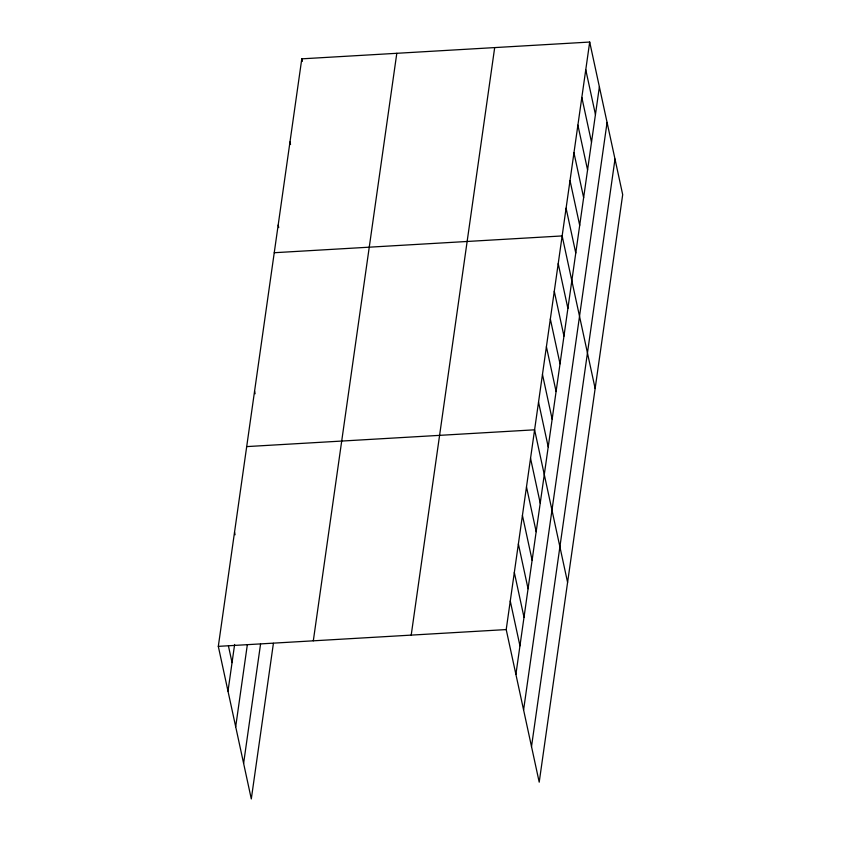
<?xml version="1.0" encoding="UTF-8"?>
<svg xmlns="http://www.w3.org/2000/svg" width="841" height="841" viewBox="0 0 841 841"><rect width="100%" height="100%" fill="white"/><g stroke="black" fill="none" stroke-linecap="round" stroke-linejoin="round"><path stroke-width="1.26" d="M273.42 643.291L251.301 798.95L218.313 646.361L301.793 58.838L589.699 42.05L622.687 194.639L539.207 782.162L506.208 629.573L589.699 42.05M227.995 691.155L234.628 644.458M235.69 726.729L247.296 645.015M243.606 763.376L260.563 644.048M313.315 640.821L396.805 53.298M411.207 635.113L494.687 47.59M515.901 674.366L599.381 86.844M523.586 709.941L607.076 122.418M531.512 746.587L615.002 159.065M274.25 252.721L562.145 235.932L595.144 388.521M246.697 446.603L534.603 429.814L567.591 582.403M218.313 646.361L506.208 629.573M585.767 69.75L595.449 114.544M581.825 97.44L591.517 142.245M577.893 125.141L587.575 169.935M573.961 152.841L583.643 197.635M570.019 180.542L579.701 225.335M566.088 208.232L575.77 253.036M558.214 263.632L567.896 308.426M554.282 291.322L563.964 336.127M550.34 319.023L560.022 363.817M546.408 346.723L556.09 391.517M542.466 374.413L552.159 419.217M538.534 402.114L548.216 446.907M530.545 458.345L540.227 503.149M526.487 486.886L536.169 531.68M522.429 515.428L532.122 560.222M518.382 543.959L528.064 588.753M514.324 572.5L524.006 617.294M510.266 601.031L519.948 645.825M301.793 58.838L302.35 61.404M289.987 141.929L290.544 144.494M278.182 225.031L278.739 227.585M254.571 391.212L255.117 393.767M234.534 532.216L235.081 534.771M228.447 645.983L232.053 662.624"/></g></svg>
